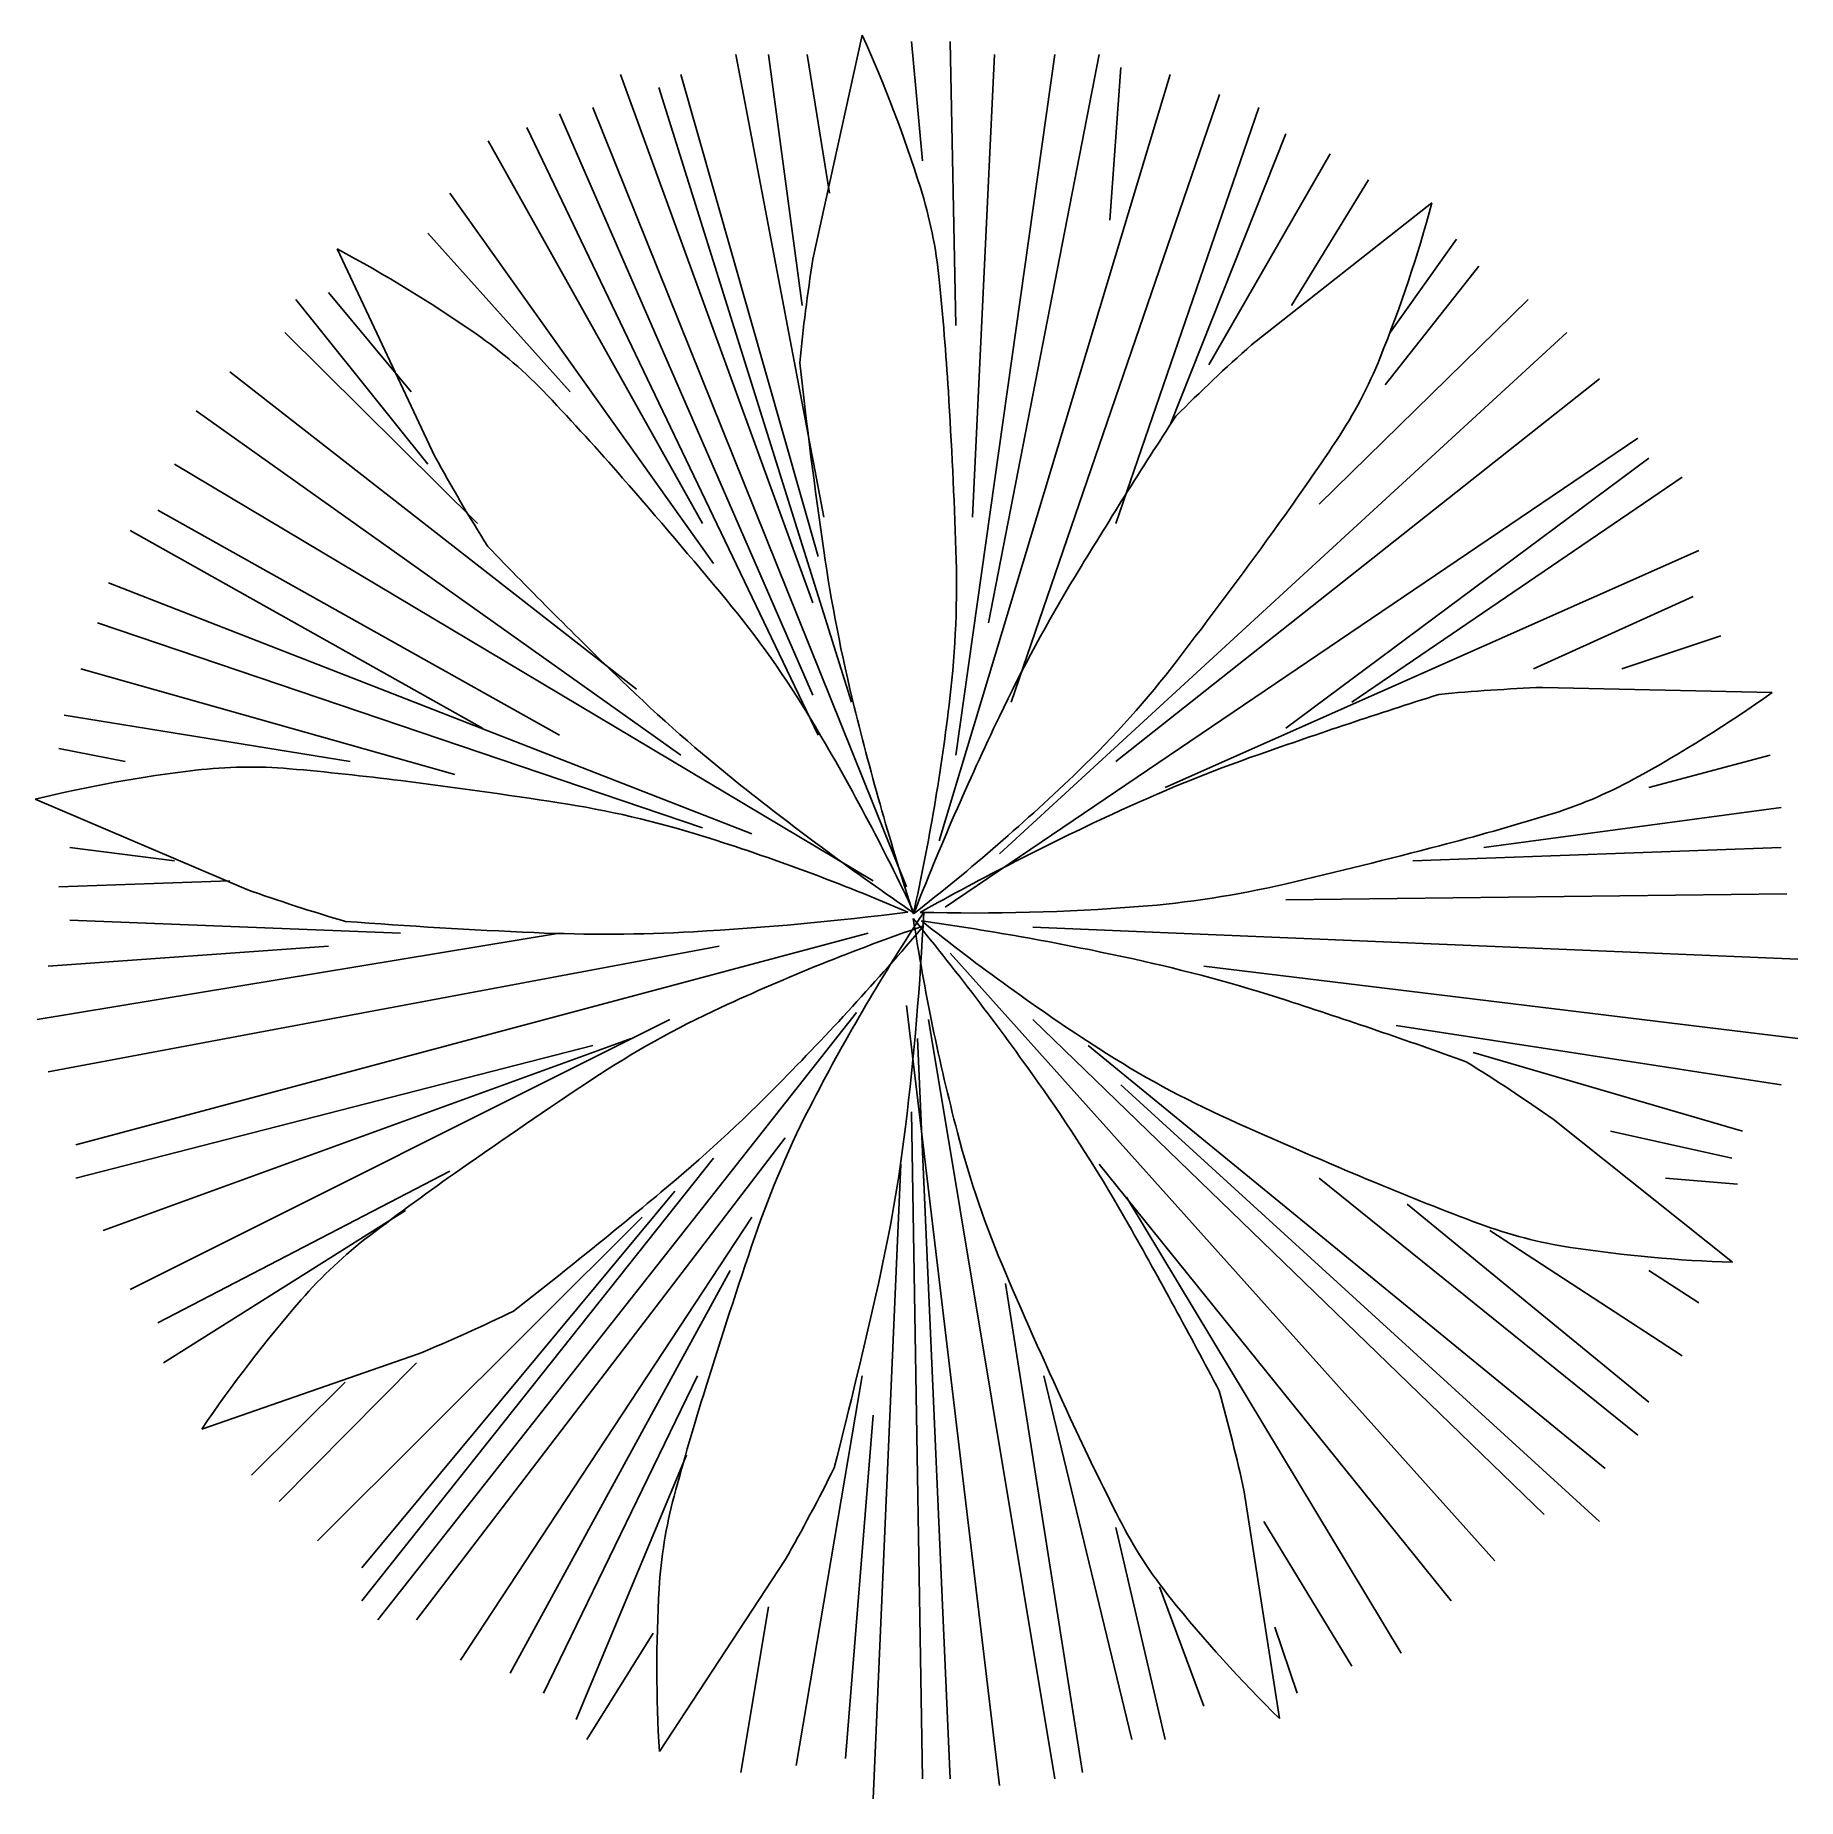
# Model space of a CAD drawing. Extents: x 12.956 to 13.177, y 9.564 to 9.785.
import ezdxf

# ---------------------------------------------------------------- set-up
doc = ezdxf.new("R2010")
doc.units = 0
doc.header["$LTSCALE"] = 30
doc.header["$MEASUREMENT"] = 0
doc.layers.get('0').update_dxf_attribs({"linetype": 'CONTINUOUS'})

msp = doc.modelspace()

# ---------------------------------------------------------------- linework, layer by layer
for p, q in [((13.0674, 9.76921), (13.06603, 9.78415)), ((13.07157, 9.74861), (13.07085, 9.78415)), ((13.05504, 9.72464), (13.04405, 9.78251)), ((13.05232, 9.75112), (13.04814, 9.78251)), ((13.05577, 9.76518), (13.05295, 9.78251)), ((13.07157, 9.69488), (13.08393, 9.78251)), ((13.07366, 9.72464), (13.07639, 9.78251)), ((13.07566, 9.71145), (13.08947, 9.78251)), ((13.05368, 9.71395), (13.02961, 9.78)), ((13.05432, 9.71973), (13.03715, 9.78)), ((13.06948, 9.6842), (13.09837, 9.78)), ((13.09083, 9.7618), (13.09219, 9.78088)), ((13.05849, 9.70153), (13.03442, 9.77837)), ((13.07848, 9.70153), (13.10454, 9.7775)), ((13.05368, 9.7024), (13.02198, 9.7751)), ((13.0654, 9.67842), (13.02616, 9.77586)), ((13.09156, 9.72387), (13.10945, 9.77586)), ((13.05432, 9.69739), (13.01789, 9.77336)), ((13.09837, 9.73619), (13.11281, 9.77259)), ((13.03987, 9.72387), (13.01308, 9.77172)), ((13.10318, 9.74371), (13.11835, 9.77009)), ((13.11354, 9.75112), (13.12316, 9.76682)), ((13.04124, 9.71886), (13.00827, 9.76518)), ((13.02334, 9.74033), (13.00554, 9.76017)), ((13.12589, 9.74774), (13.13415, 9.7594)), ((13.12525, 9.7412), (13.13697, 9.75603)), ((13.00345, 9.74033), (12.9931, 9.75276)), ((13.00554, 9.73128), (12.98901, 9.75188)), ((13.11699, 9.72627), (13.14315, 9.75188)), ((13.01172, 9.72387), (12.98765, 9.74774)), ((13.07702, 9.68256), (13.14796, 9.74774)), ((13.03161, 9.70316), (12.98075, 9.74284)), ((13.09156, 9.69412), (13.15205, 9.74197)), ((13.03715, 9.69488), (12.97657, 9.73793)), ((13.07021, 9.67591), (13.15686, 9.73455)), ((13.06122, 9.67918), (12.97384, 9.73128)), ((13.11281, 9.69826), (13.15822, 9.73205)), ((13.12107, 9.70153), (13.1624, 9.72965)), ((13.02198, 9.69739), (12.97175, 9.72551)), ((13.01235, 9.69826), (12.9683, 9.723)), ((13.09773, 9.69085), (13.16449, 9.72049)), ((13.04605, 9.68507), (12.96558, 9.71646)), ((13.14378, 9.70567), (13.16376, 9.71472)), ((13.03987, 9.68583), (12.96422, 9.71145)), ((13.15486, 9.70567), (13.16721, 9.70981)), ((13.0089, 9.69248), (12.96213, 9.70567)), ((12.99582, 9.69412), (12.96004, 9.69989)), ((12.96767, 9.69412), (12.9594, 9.69575)), ((13.15822, 9.69085), (13.17339, 9.69488)), ((13.1376, 9.68333), (13.17475, 9.68834)), ((12.97384, 9.68169), (12.96076, 9.68333)), ((13.1287, 9.68169), (13.17475, 9.68333)), ((12.98075, 9.67918), (12.9594, 9.67842)), ((13.11281, 9.67679), (13.17548, 9.67755)), ((13.00209, 9.67264), (12.96076, 9.67428)), ((13.0812, 9.67341), (13.17684, 9.66937)), ((13.02198, 9.67264), (12.95668, 9.66185)), ((13.06058, 9.67264), (12.96149, 9.64616)), ((13.04196, 9.67101), (12.95804, 9.65531)), ((12.9931, 9.67101), (12.95804, 9.6685)), ((13.07085, 9.67014), (13.13897, 9.59417)), ((13.10255, 9.6685), (13.17684, 9.65946)), ((13.05913, 9.66273), (12.99927, 9.58676)), ((13.0654, 9.6636), (13.07702, 9.56605)), ((13.03579, 9.66185), (12.9683, 9.62807)), ((13.06812, 9.66185), (13.08393, 9.56692)), ((13.0812, 9.66185), (13.14514, 9.59994)), ((13.12661, 9.66109), (13.17475, 9.65368)), ((13.02616, 9.65858), (12.96149, 9.64202)), ((13.03097, 9.65946), (12.96494, 9.63548)), ((13.06676, 9.65946), (13.07085, 9.56692)), ((13.0881, 9.65858), (13.15277, 9.60572)), ((13.13624, 9.65771), (13.16994, 9.6479)), ((13.09219, 9.65368), (13.15205, 9.59907)), ((13.06603, 9.6503), (13.0674, 9.56692)), ((13.05023, 9.64703), (13.00409, 9.58676)), ((13.15341, 9.6479), (13.16858, 9.64452)), ((13.00827, 9.64289), (12.97175, 9.62392)), ((13.04124, 9.64452), (12.99728, 9.58915)), ((13.06467, 9.64376), (13.06122, 9.56441)), ((13.08947, 9.64376), (13.13352, 9.58915)), ((13.03642, 9.64038), (12.99728, 9.5933)), ((13.11699, 9.64202), (13.15686, 9.60986)), ((13.16031, 9.64202), (13.1693, 9.64125)), ((13.00273, 9.63798), (12.97248, 9.61891)), ((13.09292, 9.63962), (13.12725, 9.58261)), ((13.12798, 9.63875), (13.15822, 9.614)), ((13.03234, 9.63711), (12.99174, 9.59667)), ((13.04605, 9.63711), (13.00963, 9.58174)), ((13.13833, 9.63548), (13.1624, 9.61978)), ((13.04333, 9.63046), (13.01581, 9.58011)), ((13.15822, 9.63046), (13.16449, 9.62643)), ((13.07775, 9.62883), (13.08738, 9.56768)), ((13.00409, 9.61891), (12.98692, 9.60158)), ((12.99519, 9.61651), (12.98347, 9.60485)), ((13.03924, 9.61727), (13.01998, 9.5776)), ((13.05986, 9.61727), (13.05159, 9.56855)), ((13.08256, 9.61727), (13.09355, 9.57182)), ((13.06122, 9.61237), (13.05777, 9.56943)), ((13.03788, 9.60736), (13.02407, 9.57433)), ((13.09156, 9.59831), (13.09773, 9.57182)), ((13.11008, 9.59907), (13.12107, 9.58098)), ((13.09701, 9.5909), (13.10255, 9.57597)), ((13.04814, 9.58839), (13.04469, 9.56768)), ((13.0337, 9.58512), (13.02543, 9.57182)), ((13.11145, 9.58588), (13.11426, 9.5776))]:
    msp.add_line(p, q)
for points in [[(13.06625, 9.67507, -0.018232), (13.05885, 9.70095, -0.024654), (13.05504, 9.72049, -0.00785), (13.05203, 9.74397, -0.014321), (13.05368, 9.7569), (13.05986, 9.78491)], [(13.06625, 9.67507, 0.025596), (13.07081, 9.70201, 0.037835), (13.07157, 9.72049, 0.00676), (13.07062, 9.74041, 0.00961), (13.06948, 9.75439, 0.051445), (13.06712, 9.76589, 0.029602), (13.05986, 9.78491)], [(13.06627, 9.67504, -0.018232), (13.077, 9.69973, -0.024654), (13.08647, 9.71724, -0.00785), (13.09906, 9.73728, -0.014321), (13.10854, 9.74622), (13.1311, 9.76394)], [(13.06627, 9.67504, 0.025596), (13.08691, 9.69295, 0.037835), (13.09924, 9.70674, 0.00676), (13.11115, 9.72273, 0.00961), (13.11916, 9.73425, 0.051445), (13.12463, 9.74463, 0.029602), (13.1311, 9.76394)], [(13.06635, 9.67514, -0.018232), (13.04469, 9.69111, -0.024654), (13.02973, 9.70425, -0.00785), (13.01301, 9.721, -0.014321), (13.00641, 9.73224), (12.99419, 9.75819)], [(13.06635, 9.67514, 0.025596), (13.05351, 9.69926, 0.037835), (13.04282, 9.71435, 0.00676), (13.02989, 9.72954, 0.00961), (13.02046, 9.73991, 0.051445), (13.01156, 9.74757, 0.029602), (12.99419, 9.75819)], [(13.06709, 9.67524, -0.018232), (13.09106, 9.68749, -0.024654), (13.1095, 9.695, -0.00785), (13.13195, 9.70249, -0.014321), (13.14496, 9.70337), (13.17363, 9.70272)], [(13.06709, 9.67524, 0.025596), (13.09441, 9.67596, 0.037835), (13.11269, 9.67878, 0.00676), (13.13205, 9.68357, 0.00961), (13.14555, 9.68738, 0.051445), (13.15637, 9.69192, 0.029602), (13.17363, 9.70272)], [(13.06555, 9.67528, 0.025596), (13.03993, 9.68477, 0.037835), (13.0219, 9.68895, 0.00676), (13.00216, 9.69171, 0.00961), (12.98821, 9.6932, 0.051445), (12.97647, 9.69301, 0.029602), (12.95643, 9.68941)], [(13.06555, 9.67528, -0.018232), (13.03874, 9.67282, -0.024654), (13.01883, 9.67271, -0.00785), (12.99521, 9.67411, -0.014321), (12.98281, 9.67813), (12.95643, 9.68941)], [(13.06753, 9.67355, -0.018232), (13.04934, 9.65371, -0.024654), (13.03468, 9.64024, -0.00785), (13.01625, 9.62539, -0.014321), (13.00437, 9.62003), (12.97726, 9.61064)], [(13.06753, 9.67355, 0.025596), (13.04218, 9.66335, 0.037835), (13.02603, 9.65433, 0.00676), (13.00956, 9.64309, 0.00961), (12.99824, 9.63481, 0.051445), (12.98968, 9.62678, 0.029602), (12.97726, 9.61064)], [(13.06754, 9.67524, 0.025596), (13.0537, 9.65168, 0.037835), (13.04642, 9.63467, 0.00676), (13.04024, 9.61571, 0.00961), (13.03633, 9.60224, 0.051445), (13.03445, 9.59066, 0.029602), (13.03448, 9.5703)], [(13.06754, 9.67524, -0.018232), (13.06526, 9.64842, -0.024654), (13.06187, 9.6288, -0.00785), (13.05634, 9.60578, -0.014321), (13.05021, 9.59428), (13.03448, 9.5703)], [(13.06623, 9.67448, -0.018232), (13.08251, 9.65304, -0.024654), (13.09315, 9.63622, -0.00785), (13.10448, 9.61543, -0.014321), (13.10763, 9.60279), (13.11204, 9.57444)], [(13.06623, 9.67448, 0.025596), (13.07175, 9.64772, 0.037835), (13.07775, 9.63022, 0.00676), (13.08587, 9.61201, 0.00961), (13.092, 9.59939, 0.051445), (13.09837, 9.58953, 0.029602), (13.11204, 9.57444)], [(13.06728, 9.67418, -0.018232), (13.09377, 9.66941, -0.024654), (13.11299, 9.66421, -0.00785), (13.13539, 9.65656, -0.014321), (13.14626, 9.64938), (13.16868, 9.63149)], [(13.06728, 9.67418, 0.025596), (13.08944, 9.65821, 0.037835), (13.1057, 9.64937, 0.00676), (13.124, 9.64145, 0.00961), (13.13705, 9.6363, 0.051445), (13.14841, 9.63335, 0.029602), (13.16868, 9.63149)]]:
    msp.add_lwpolyline(points, format="xyb")

doc.saveas('drawing.dxf')
